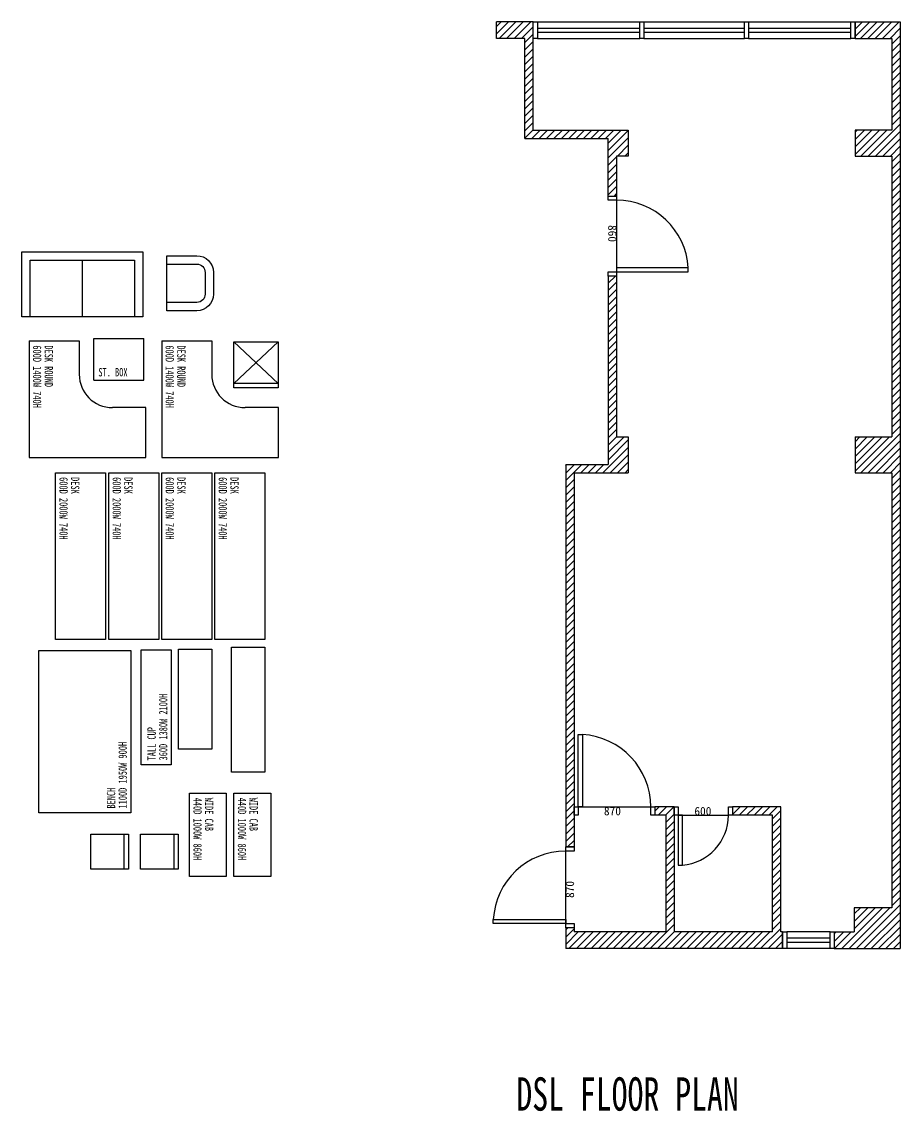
# Model space of a CAD drawing. Extents: x -500 to 78170, y -84136 to 31342.
# Drawn here: x 27739 to 38270, y -30168 to -17097 of the extents above; entities that cross this region are included whole.
import ezdxf
from ezdxf.enums import TextEntityAlignment as Align

# ---------------------------------------------------------------- set-up
doc = ezdxf.new("R2010")
doc.units = 0
doc.header["$LTSCALE"] = 1000
doc.header["$MEASUREMENT"] = 0
doc.layers.get('DEFPOINTS').update_dxf_attribs({"color": 9})
for name, color, linetype in [('3-WALL', 3, 'Continuous'), ('5-DOOR', 1, 'Continuous'), ('6-WIN', 6, 'Continuous'), ('ANALYSIS', 6, 'Continuous'), ('hatch', 9, 'Continuous'), ('I-FURN', 4, 'Continuous'), ('T-DESB', 3, 'Continuous')]:
    doc.layers.add(name, color=color, linetype=linetype)
doc.styles.add('HZTXT', font='SimSun.ttf', dxfattribs={"width": 0.8})
doc.styles.get("Standard").update_dxf_attribs({"font": 'SimSun.ttf'})
pattern_1 = [(45, (-34360.05, 28016.62), (-44.19417, 44.19417), [])]

# ---------------------------------------------------------------- blocks, each defined once
blk = doc.blocks.new('TALL CUP')
at = {"layer": 'I-FURN'}
blk.add_lwpolyline([(0, 1380), (360, 1380), (360, 0), (0, 0)], close=True, dxfattribs=at)
at = {"layer": 'T-DESB', "style": 'HZTXT', "width": 0.7}
for s, p in [('360D 1380W 2100H', (47, 1327)), ('TALL CUP', (186, 1327))]:
    blk.add_text(s, height=100, rotation=270, dxfattribs=at).set_placement(p)
blk = doc.blocks.new('WIDE CAB')
at = {"layer": 'I-FURN'}
blk.add_lwpolyline([(0, 1000), (440, 1000), (440, 0), (0, 0)], close=True, dxfattribs=at)
at = {"layer": 'T-DESB', "style": 'HZTXT', "width": 0.7}
for s, p in [('440D 1000W 860H', (47, 947)), ('WIDE CAB', (186, 947))]:
    blk.add_text(s, height=100, rotation=270, dxfattribs=at).set_placement(p)
blk = doc.blocks.new('COUCH')
at = {"layer": 'I-FURN'}
for p, q in [((460, 560), (200, 560)), ((460, 460), (200, 460)), ((0, 360), (0, 0)), ((100, 360), (100, 0)), ((560, 0), (560, 360)), ((660, 0), (660, 360)), ((0, 0), (660, 0))]:
    blk.add_line(p, q, dxfattribs=at)
for centre, radius, start, end in [((200, 360), 200, 90, 180), ((460, 360), 200, 0, 90), ((200, 360), 100, 90, 180), ((460, 360), 100, 0, 90)]:
    blk.add_arc(centre, radius, start, end, dxfattribs=at)
blk = doc.blocks.new('SOFA')
at = {"layer": 'I-FURN'}
blk.add_line((725, 680), (725, 0), dxfattribs=at)
blk.add_lwpolyline([(1450, 0), (1450, 780), (0, 780), (0, 0)], close=True, dxfattribs=at)
blk.add_lwpolyline([(1350, 0), (1350, 680), (100, 680), (100, 0)], dxfattribs=at)
blk = doc.blocks.new('FRIDGE')
at = {"layer": 'I-FURN'}
for p, q in [((50, 0), (50, 530)), ((50, 0), (550, 530)), ((50, 530), (550, 0))]:
    blk.add_line(p, q, dxfattribs=at)
blk.add_lwpolyline([(0, 0), (0, 530), (550, 530), (550, 0)], close=True, dxfattribs=at)
blk = doc.blocks.new('DESK')
at = {"layer": 'I-FURN'}
blk.add_lwpolyline([(-600, 0), (0, 0), (0, -2000), (-600, -2000)], close=True, dxfattribs=at)
at = {"layer": 'T-DESB', "style": 'HZTXT', "width": 0.7}
for s, p in [('600D 2000W 740H', (-553, -53)), ('DESK', (-414, -53))]:
    blk.add_text(s, height=100, rotation=270, dxfattribs=at).set_placement(p)
blk = doc.blocks.new('ST. BOX')
at = {"layer": 'I-FURN'}
for p, q in [((0, 500), (600, 500)), ((0, 0), (0, 500)), ((600, 0), (600, 500)), ((0, 0), (600, 0))]:
    blk.add_line(p, q, dxfattribs=at)
at = {"layer": 'T-DESB', "style": 'HZTXT', "width": 0.7}
blk.add_text('ST. BOX', height=100, dxfattribs=at).set_placement((53, 47))
blk = doc.blocks.new('TALL BENCH')
at = {"layer": 'I-FURN'}
blk.add_lwpolyline([(0, 0), (1100, 0), (1100, -1950), (0, -1950)], close=True, dxfattribs=at)
at = {"layer": 'T-DESB', "style": 'HZTXT', "width": 0.7}
for s, p in [('1100D 1950W 900H', (47, -53)), ('BENCH', (186, -53))]:
    blk.add_text(s, height=100, rotation=270, dxfattribs=at).set_placement(p)
blk = doc.blocks.new('DESK ROUND')
at = {"layer": 'I-FURN'}
for p, q in [((0, 1400), (0, 0)), ((0, 1400), (600, 1400)), ((600, 1400), (600, 1000)), ((1400, 600), (1000, 600)), ((1400, 0), (1400, 600)), ((0, 0), (1400, 0))]:
    blk.add_line(p, q, dxfattribs=at)
blk.add_arc((1000, 1000), 400, 180, 270, dxfattribs=at)
at = {"layer": 'T-DESB', "style": 'HZTXT', "width": 0.7}
for s, p in [('600D 1400W 740H', (47, 1347)), ('DESK ROUND', (186, 1347))]:
    blk.add_text(s, height=100, rotation=270, dxfattribs=at).set_placement(p)
blk = doc.blocks.new('SHELVING')
at = {"layer": 'I-FURN'}
blk.add_lwpolyline([(0, 1500), (400, 1500), (400, 0), (0, 0)], close=True, dxfattribs=at)
blk = doc.blocks.new('SHELVING 2')
at = {"layer": 'I-FURN'}
blk.add_lwpolyline([(400, 0), (0, 0), (0, 1200), (400, 1200)], close=True, dxfattribs=at)
blk = doc.blocks.new('LOW CAB')
at = {"layer": 'I-FURN'}
blk.add_line((50, 420), (50, 0), dxfattribs=at)
blk.add_lwpolyline([(0, 0), (0, 420), (450, 420), (450, 0)], close=True, dxfattribs=at)
blk = doc.blocks.new('BASE')
at = {"layer": 'hatch'}
h = blk.add_hatch(dxfattribs=at)
h.set_pattern_fill('ANSI31', color=256, scale=500, style=0)
h.set_pattern_definition(pattern_1)
h.paths.add_polyline_path([(-590, 9520), (410, 9520), (410, 8830), (510, 8830), (510, 9310), (650, 9310), (650, 9620), (-490, 9620), (-490, 10920), (-930, 10920), (-930, 10720), (-590, 10720)])
h = blk.add_hatch(dxfattribs=at)
h.set_pattern_fill('ANSI31', color=256, scale=500, style=0)
h.set_pattern_definition(pattern_1)
h.paths.add_polyline_path([(3370, 5510), (3810, 5510), (3810, 290), (3360, 290), (3360, 0), (3120, 0), (3120, -200), (3910, -200), (3910, 10920), (3370, 10920), (3370, 10720), (3810, 10720), (3810, 9620), (3370, 9620), (3370, 9310), (3810, 9310), (3810, 5940), (3370, 5940)])
h = blk.add_hatch(dxfattribs=at)
h.set_pattern_fill('ANSI31', color=256, scale=500, style=0)
h.set_pattern_definition(pattern_1)
h.paths.add_polyline_path([(410, 5610), (-100, 5610), (-100, 1020), (0, 1020), (0, 5510), (650, 5510), (650, 5940), (510, 5940), (510, 7870), (410, 7870)])
h = blk.add_hatch(dxfattribs=at)
h.set_pattern_fill('ANSI31', color=256, scale=500, style=0)
h.set_pattern_definition(pattern_1)
h.paths.add_polyline_path([(2500, -200), (2500, 0), (2480, 0), (2480, 1500), (1900, 1500), (1900, 1400), (2380, 1400), (2380, 0), (1200, 0), (1200, 1500), (970, 1500), (970, 1400), (1100, 1400), (1100, 0), (0, 0), (0, 50), (-100, 50), (-100, -200)])
at = {"layer": '3-WALL'}
for p, q in [((-490, 10920), (-930, 10920)), ((-490, 9620), (-490, 10920)), ((3370, 10720), (3370, 10920)), ((3370, 10920), (3910, 10920)), ((3370, 10720), (3810, 10720)), ((3810, 10720), (3810, 9620)), ((-490, 9620), (650, 9620)), ((650, 9620), (650, 9310)), ((3810, 9620), (3370, 9620)), ((3370, 9620), (3370, 9310)), ((650, 9310), (510, 9310)), ((510, 9310), (510, 8830)), ((3370, 9310), (3810, 9310)), ((3810, 9310), (3810, 5940)), ((510, 7870), (410, 7870)), ((510, 7870), (510, 5940)), ((510, 5940), (650, 5940)), ((650, 5940), (650, 5510)), ((3370, 5940), (3810, 5940)), ((3370, 5940), (3370, 5510)), ((0, 5510), (650, 5510)), ((0, 5510), (0, 1020)), ((3370, 5510), (3810, 5510)), ((3810, 5510), (3810, 290)), ((970, 1500), (970, 1400)), ((1200, 1500), (970, 1500)), ((1200, 1500), (1200, 0)), ((2480, 1500), (1900, 1500)), ((1900, 1500), (1900, 1400)), ((2480, 0), (2480, 1500)), ((1100, 1400), (970, 1400)), ((1100, 1400), (1100, 0)), ((2380, 1400), (1900, 1400)), ((2380, 0), (2380, 1400)), ((0, 1020), (-100, 1020)), ((3810, 290), (3360, 290)), ((3360, 290), (3360, 0)), ((0, 50), (-100, 50)), ((0, 50), (0, 0)), ((1100, 0), (0, 0)), ((2380, 0), (1200, 0)), ((2500, 0), (2480, 0)), ((2500, 0), (2500, -200)), ((3120, 0), (3120, -200)), ((3120, 0), (3360, 0)), ((2500, -200), (-100, -200)), ((3120, -200), (3910, -200))]:
    blk.add_line(p, q, dxfattribs=at)
at = {"layer": '5-DOOR'}
for p, q in [((510, 8780), (510, 7920)), ((50, 1500), (920, 1500)), ((1250, 1400), (1850, 1400)), ((-100, 100), (-100, 970))]:
    blk.add_line(p, q, dxfattribs=at)
for points in [[(410, 8830), (510, 8830), (510, 8780), (410, 8780)], [(410, 7920), (510, 7920), (510, 7870), (410, 7870)], [(510, 7970), (510, 7920), (1370, 7920), (1370, 7970)], [(100, 1500), (50, 1500), (50, 2370), (100, 2370)], [(0, 1400), (0, 1500), (50, 1500), (50, 1400)], [(920, 1400), (920, 1500), (970, 1500), (970, 1400)], [(1200, 1400), (1200, 1500), (1250, 1500), (1250, 1400)], [(1850, 1400), (1850, 1500), (1900, 1500), (1900, 1400)], [(1300, 1400), (1250, 1400), (1250, 800), (1300, 800)], [(0, 970), (-100, 970), (-100, 1020), (0, 1020)], [(-100, 150), (-100, 100), (-970, 100), (-970, 150)], [(0, 50), (-100, 50), (-100, 100), (0, 100)]]:
    blk.add_lwpolyline(points, close=True, dxfattribs=at)
for centre, radius, start, end in [((510, 7920), 860, 3.333, 90), ((50, 1500), 870, 0, 86.7053), ((1250, 1400), 600, 274.7802, 360), ((-100, 100), 870, 90, 176.7053)]:
    blk.add_arc(centre, radius, start, end, dxfattribs=at)
at = {"layer": '6-WIN'}
for p, q in [((-440, 10920), (788, 10920)), ((838, 10920), (2042, 10920)), ((2092, 10920), (3320, 10920)), ((-440, 10845), (788, 10845)), ((-440, 10795), (788, 10795)), ((-440, 10720), (788, 10720)), ((838, 10845), (2042, 10845)), ((838, 10795), (2042, 10795)), ((838, 10720), (2042, 10720)), ((2092, 10845), (3320, 10845)), ((2092, 10795), (3320, 10795)), ((2092, 10720), (3320, 10720)), ((3070, 0), (2550, 0)), ((3070, -75), (2550, -75)), ((3070, -125), (2550, -125)), ((3070, -200), (2550, -200))]:
    blk.add_line(p, q, dxfattribs=at)
for points in [[(-490, 10920), (-440, 10920), (-440, 10720), (-490, 10720)], [(788, 10920), (838, 10920), (838, 10720), (788, 10720)], [(2042, 10920), (2092, 10920), (2092, 10720), (2042, 10720)], [(3320, 10920), (3370, 10920), (3370, 10720), (3320, 10720)], [(2500, 0), (2550, 0), (2550, -200), (2500, -200)], [(3070, 0), (3120, 0), (3120, -200), (3070, -200)]]:
    blk.add_lwpolyline(points, close=True, dxfattribs=at)
at = {"layer": 'DEFPOINTS'}
for p, q in [((-930, 10720), (-930, 10920)), ((3910, 10920), (3910, -200)), ((-590, 10720), (-930, 10720)), ((-590, 9520), (-590, 10720)), ((-590, 9520), (410, 9520)), ((410, 8830), (410, 9520)), ((410, 7870), (410, 5610)), ((-100, 5610), (-100, 1020)), ((-100, 5610), (410, 5610)), ((-100, 50), (-100, -200))]:
    blk.add_line(p, q, dxfattribs=at)
at = {"layer": '5-DOOR'}
for s, rotation, p in [('860', 270, (410, 8380)), ('870', 90, (0, 510))]:
    blk.add_text(s, height=100, rotation=rotation, dxfattribs=at).set_placement(p, align=Align.CENTER)
for s, p in [('870', (460, 1400)), ('600', (1545, 1400))]:
    blk.add_text(s, height=100, dxfattribs=at).set_placement(p, align=Align.CENTER)

msp = doc.modelspace()

# ---------------------------------------------------------------- block references
msp.add_blockref('BASE', (34360, -28017))
at = {"layer": '3-WALL'}
for name, p in [('DESK ROUND', (27827, -22326)), ('DESK ROUND', (29416, -22326)), ('DESK', (28744, -22507)), ('DESK', (29381, -22507)), ('DESK', (30017, -22507)), ('DESK', (30653, -22507)), ('SHELVING 2', (29617, -25825)), ('SHELVING', (30253, -26100)), ('WIDE CAB', (29750, -27353)), ('WIDE CAB', (30283, -27353))]:
    msp.add_blockref(name, p, dxfattribs=at)
for name, p, rotation in [('FRIDGE', (30811, -21488), 90), ('TALL BENCH', (29045, -26589), 180), ('TALL CUP', (29531, -24632), 180), ('LOW CAB', (29018, -26842), 180), ('LOW CAB', (29614, -26842), 180)]:
    msp.add_blockref(name, p, dxfattribs=dict(at, rotation=rotation))
at = {"layer": 'ANALYSIS', "xscale": -1}
for name, p, rotation in [('SOFA', (29189, -20635), 359.9999999999833), ('COUCH', (29477, -20563), 269.9999999999833)]:
    msp.add_blockref(name, p, dxfattribs=dict(at, rotation=rotation))
at = {"layer": 'ANALYSIS'}
msp.add_blockref('ST. BOX', (28604, -21398), dxfattribs=at)

# ---------------------------------------------------------------- texts
at = {"layer": 'T-DESB', "style": 'HZTXT', "width": 0.7}
msp.add_text('DSL FLOOR PLAN', height=400, dxfattribs=at).set_placement((33668, -30161))

doc.saveas('drawing.dxf')
